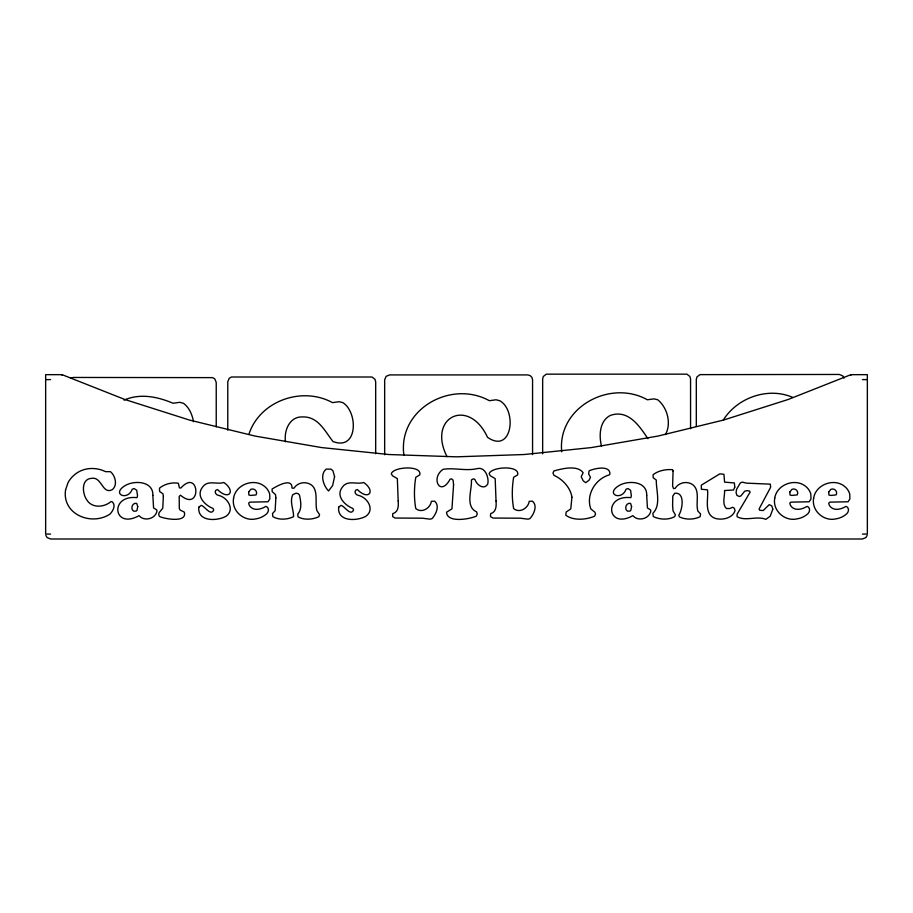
<?xml version="1.0" encoding="UTF-8"?>
<svg xmlns="http://www.w3.org/2000/svg" width="913" height="913" viewBox="0 0 913 913"><rect width="100%" height="100%" fill="white"/><g stroke="black" fill="none" stroke-linecap="round" stroke-linejoin="round"><path stroke-width="1.37" d="M867.179 535.349L865.901 537.563L862.42 539.001L50.58 539.001L47.099 537.563L45.821 535.349M249.123 433.641C260.296 400.613 302.363 386.085 332.48 402.633L339.134 401.72L342.854 402.633C358.158 412.242 358.09 451.136 333.017 441.538C324.788 431.153 318.238 416.317 302.363 416.921C289.478 416.499 283.817 430.822 285.495 441.732M723.267 420.106C737.225 397.577 768.347 386.598 792.895 397.486M665.406 434.599C671.683 423.541 667.369 407.62 657.748 399.78L654.016 398.867L647.363 399.78C610.067 378.884 557.158 407.438 561.723 451.832M70.792 378.119L73.257 377.457L212.581 377.628L214.795 378.906L216.233 382.387L216.233 426.793M862.42 534.071L867.35 534.071L867.35 374.661L850.916 374.661L788.045 399.529L723.621 420.026L657.942 436.072L591.316 447.587L524.073 454.526L456.5 456.831L388.927 454.526L321.684 447.587L255.058 436.072L189.379 420.026L124.955 399.529L62.084 374.661L45.65 374.661L45.65 534.071L50.58 534.071M124.054 400.134C140.02 393.046 157.618 396.687 173.036 403.249L179.69 402.325L183.41 403.249C189.333 407.518 192.232 414.73 193.522 421.703M45.65 379.591L50.58 379.591M862.42 379.591L867.35 379.591M647.899 438.685C639.522 426.063 628.167 408.956 610.192 415.495C599.327 421.167 598.905 435.821 601.541 446.377M447.028 456.648C426.907 417.264 468.734 396.641 487.496 437.27C511.988 454.514 517.443 410.61 499.742 400.704L496.021 399.78L489.368 400.704C450.714 379.397 397.623 409.572 403.9 455.165M844.046 378.108L842.767 375.894L839.287 374.456L699.963 374.627L696.961 376.921L696.311 379.386L696.311 426.348M850.916 374.661L850.916 375.38M690.559 428.733L690.559 378.929L689.897 376.464L686.907 374.159L546.316 374.159L543.315 376.464L542.653 378.929L542.653 453.852M532.564 454.594L532.564 379.842L531.902 377.377L530.099 375.574L527.634 374.912L389.589 374.912L386.096 376.361L384.658 379.842L384.658 454.765M375.677 453.75L375.677 381.782L375.015 379.317L372.025 377.012L231.423 377.012L229.22 378.29L227.771 381.782L227.771 430.16M62.084 374.661L62.084 375.38M152.859 495.439L153.567 507.982L156.694 509.842L156.979 510.881C155.712 518.869 144.197 521.859 139.061 515.651C113.223 530.065 109.103 494.492 136.984 497.676L137.521 495.77L136.733 490.27L134.154 488.558L132.237 489.208C127.82 501.214 111.329 494.298 124.625 485.91C133.903 479.918 153.544 480.934 152.859 495.439M646.701 495.439L647.42 507.982L650.535 509.842L650.821 510.881C649.554 518.869 638.039 521.859 632.903 515.651C607.065 530.065 602.945 494.492 630.826 497.676L631.362 495.77L630.575 490.27L627.996 488.558L626.078 489.208C621.673 501.214 605.182 494.298 618.466 485.91C627.745 479.918 647.385 480.934 646.701 495.439M163.359 496.158L162.776 508.233L159.193 512.558L158.657 514.327L159.398 516.427C164.466 518.961 187.473 523.081 184.335 512.136L179.998 509.968L179.302 508.484L179.21 496.352L180.512 495.223C202.047 513.323 199.685 467.171 180.888 488.021L179.45 487.884L178.343 483.262C172.112 482.075 164.34 484.05 159.455 488.215L159.649 491.491L162.993 493.853L163.359 496.158M398.182 500.997C398.559 505.939 398.525 512.056 392.75 513.665L392.636 516.587L395.112 518.048L422.263 518.196L430.217 519.166L432.111 518.573C435.98 514.259 439.986 505.882 434.668 501.169L431.381 501.328C430.422 508.324 421.486 513.585 415.78 508.552C413.92 498.418 414.114 487.325 415.78 477.282L419.775 474.908C422.388 465.014 393.377 466.634 391.3 473.733L392.453 475.776L397.338 478.617L398.182 500.997M496.033 500.997C496.41 505.939 496.375 512.056 490.612 513.665L490.486 516.587L492.963 518.048L520.113 518.196L528.068 519.166L529.962 518.573C533.831 514.259 537.837 505.882 532.519 501.169L529.232 501.328C528.273 508.324 519.337 513.585 513.631 508.552C511.771 498.418 511.965 487.325 513.631 477.282L517.625 474.908C520.239 465.014 491.228 466.634 489.151 473.733L490.304 475.776L495.188 478.617L496.033 500.997M453.578 484.735L451.946 508.883L446.548 512.227C446.982 523.24 469.761 519.132 476.381 516.107L477.259 513.859L476.563 511.839C464.934 506.624 472.112 489.745 471.416 479.93L473.322 478.823L474.965 479.496C476.518 484.7 483.924 490.509 487.747 484.027C489.197 478.081 485.465 467.091 477.944 468.46C466.577 471.405 454.218 467.479 443.17 469.305C430.251 477.819 440.192 497.494 450.052 479.279L451.421 478.777L453.076 480.147L453.578 484.735M275.863 497.802L275.144 510.687L272.508 513.517L272.827 516.632C278.796 520.205 287.447 519.725 293.541 516.667C293.872 510.07 289.375 502.093 292.731 494.72L296.029 493.18L298.14 493.659L299.475 495.086C300.765 501.077 302.306 509.134 297.752 514.087L298.06 516.872C304.052 520.25 312.794 519.634 318.865 516.69L319.573 514.681L316.834 510.458C314.54 501.785 319.63 487.017 308.069 483.319C302.796 481.642 296.976 483.502 293.986 488.193L292.023 488.101C292.343 477.134 276.696 486.195 272.085 489.014L272.165 491.605L275.486 494.561L275.863 497.802M673.075 471.04L672.607 486.058L673.509 488.569L675.106 488.444C678.633 482.555 686.713 480.74 692.453 484.461C700.705 490.612 695.318 502.709 697.886 511.097L700.579 513.973L700.111 516.735C693.926 519.725 685.595 519.942 679.42 516.872L678.77 515.297C682.57 509.431 685.286 491.947 674.684 493.26L672.79 496.09L672.607 505.654L673.029 510.846L675.369 514.864L674.707 516.632C668.43 520.125 659.62 519.725 653.274 516.553L652.898 513.232C661.274 505.186 656.082 490.349 656.287 480.055L653.206 477.761L653.069 474.726C658.273 470.594 666.125 469.088 672.607 469.704L673.075 471.04M571.926 497.231L570.773 508.918L566.186 512.022L565.786 515.24C573.455 520.901 586.203 519.839 594.637 516.165L595.538 514.042L594.877 512.17L590.837 508.963C585.644 494.732 595.424 478.891 609.291 474.874L609.964 473.95C609.964 464.854 594.386 468.415 589.125 470.846L588.623 473.87L590.483 477.351L589.09 480.147L585.758 482.692L583.247 480.854L581.204 476.734L583.133 472.729C577.461 464.751 562.043 468.654 553.871 470.982L552.97 473.048L553.974 475.342C562.659 479.188 570.579 487.816 571.926 497.231M233.591 498.133C231.194 510.618 243.657 521.688 255.788 518.892A20.953 20.953 0 0 0 265.329 514.898C268.171 513.277 269.974 508.872 266.744 506.692L265.831 506.407C260.776 509.568 253.061 511.428 249.295 505.368L248.667 503.109L249.774 502.139L268.011 501.773L269.849 498.955L269.666 493.933A15.498 15.498 0 0 0 264.542 486.378C253.962 477.716 235.622 484.518 233.591 498.133M774.738 498.133C772.33 510.618 784.792 521.688 796.935 518.892A20.953 20.953 0 0 0 806.464 514.898C809.306 513.277 811.109 508.872 807.891 506.692L806.966 506.407C801.911 509.568 794.196 511.428 790.441 505.368L789.802 503.109L790.92 502.139L809.158 501.773L810.984 498.955L810.812 493.933A15.498 15.498 0 0 0 805.677 486.378C795.097 477.716 776.758 484.518 774.738 498.133M813.643 498.133C811.246 510.618 823.709 521.688 835.84 518.892A20.953 20.953 0 0 0 845.381 514.898C848.223 513.277 850.026 508.872 846.796 506.692L845.883 506.407C840.827 509.568 833.113 511.428 829.346 505.368L828.719 503.109L829.826 502.139L848.063 501.773L849.9 498.955L849.718 493.933A15.498 15.498 0 0 0 844.593 486.378C834.014 477.716 815.674 484.518 813.643 498.133M65.565 489.904C61.867 514.179 91.06 526.276 109.822 514.213C112.835 511.337 116.248 505.174 112.208 501.819L111.044 501.534C104.105 507.548 91.62 508.541 86.53 499.457C82.216 493.088 81.211 479.005 91.448 478.355C101.936 476.289 102.233 494.972 112.402 489.608C117.811 485.088 115.312 475.627 110.427 471.656L105.554 471.656C95.842 466.851 83.756 467.342 75.151 474.258A26.739 26.739 0 0 0 68.03 482.646L65.565 489.904M334.58 476.666L332.64 485.533L328.566 490.966C323.464 485.842 319.55 474.44 326.238 469.099L331.042 469.134L332.937 470.823L334.58 476.666M137.737 506.589L137.018 510.219L136.128 511.12L133.64 511.154C130.011 509.009 132.465 502.116 136.722 503.417L137.737 506.589M631.579 506.589L630.86 510.219L629.97 511.12L627.482 511.154C623.853 509.009 626.307 502.116 630.575 503.417L631.579 506.589M198.806 507.183C197.276 521.962 217.157 521.255 226.059 516.256C235.371 509.694 227.577 497.288 218.424 495.337C215.103 495.04 213.653 489.916 217.534 489.562C228.889 501.089 236.205 491.091 223.833 482.475C216.872 484.883 207.993 479.622 202.697 486.914C195.485 495.782 204.717 505.197 213.037 508.45L213.733 509.99C210.846 516.621 204.786 506.167 201.225 505.334L198.806 507.183M338.655 507.183C337.125 521.962 357.006 521.255 365.896 516.256C375.209 509.694 367.425 497.288 358.273 495.337C354.952 495.04 353.502 489.916 357.371 489.562C368.738 501.089 376.053 491.091 363.682 482.475C356.721 484.883 347.83 479.622 342.535 486.914C335.322 495.782 344.566 505.197 352.886 508.45L353.571 509.99C350.683 516.621 344.635 506.167 341.074 505.334L338.655 507.183M772.82 509.134L770.218 516.187L765.87 519.337C756.763 515.583 745.396 521.643 737.076 516.644L737.133 514.145L750.144 492.073L749.39 491L747.131 490.646L744.677 491.228L740.911 495.93L739.245 496.478L736.951 495.394L736.061 492.609L736.608 489.265L740.283 483L742.223 482.11L746.503 483.148L770.31 484.152L770.629 487.28L759.057 509.02L759.696 510.287L763.245 510.527L769.237 504.649L771.816 505.905L772.82 509.134M248.644 492.016L248.895 495.017L250.71 495.439L256.051 494.914L256.621 493.328C256.827 490.304 253.574 488.021 250.813 489.357L248.644 492.016M789.791 492.016L790.042 495.017L791.845 495.439L797.186 494.914L797.757 493.328C797.962 490.304 794.709 488.021 791.959 489.357L789.791 492.016M828.696 492.016L828.947 495.017L830.762 495.439L836.091 494.914L836.673 493.328C836.879 490.304 833.626 488.021 830.864 489.357L828.696 492.016M734.771 487.131L733.561 490.007L724.591 490.532C724.933 496.09 721.715 504.204 726.497 508.541L729.624 508.552L732.762 507.263L734.337 508.301L735.056 510.561C732.66 518.31 722.183 520.456 715.13 518.356C703.889 514.304 708.34 499.537 707.609 490.817L707.415 489.802L701.378 489.265L701.31 485.157L719.832 473.87L723.929 474.281L724.58 482.144L734.372 482.954L734.771 487.131"/></g></svg>
